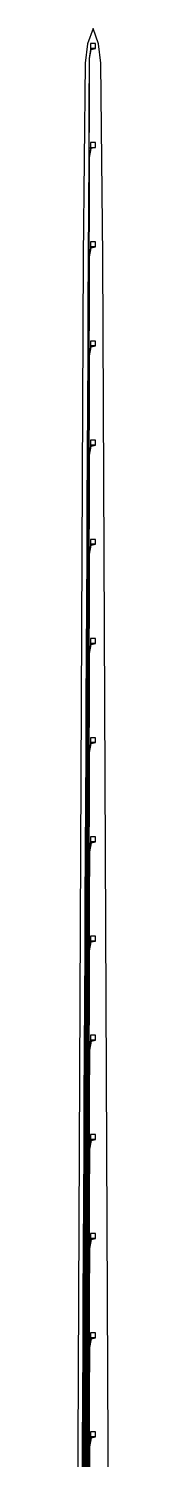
# Model space of a CAD drawing. Header units: inches. Extents: x 115980 to 170179, y 57000 to 74333.
# Drawn here: x 128949 to 129034, y 68025 to 70911 of the extents above; entities that cross this region are included whole.
import ezdxf

# ---------------------------------------------------------------- set-up
doc = ezdxf.new("R2010")
doc.units = ezdxf.units.IN
doc.header["$MEASUREMENT"] = 0
for name, color, linetype in [('metal', 221, 'Continuous'), ('nitride window', 40, 'Continuous'), ('profile', 140, 'Continuous')]:
    doc.layers.add(name, color=color, linetype=linetype)

msp = doc.modelspace()

# ---------------------------------------------------------------- linework, layer by layer
at = {"layer": 'metal'}
for points in [[(128969.7, 67950.5), (128970.2, 68050.6), (128970.7, 68150.5), (128971.2, 68250.6), (128971.7, 68350.5), (128972.2, 68450.6), (128972.7, 68550.5), (128973.2, 68650.6), (128973.7, 68750.5), (128974.2, 68850.6), (128974.7, 68950.5), (128975.2, 69050.6), (128975.7, 69150.5), (128976.2, 69250.6), (128976.7, 69350.5), (128977.2, 69450.6), (128977.7, 69550.5), (128978.2, 69650.6), (128978.7, 69750.5), (128979.2, 69850.6), (128979.7, 69950.5), (128980.2, 70050.6), (128980.7, 70150.5), (128981.2, 70250.6), (128981.7, 70350.5), (128982.2, 70450.6), (128982.7, 70550.5), (128983.2, 70650.6), (128983.7, 70750.5), (128984.2, 70850.5), (128987.2, 70868.6), (128986.2, 70868.6), (128983.7, 70850.6), (128983.2, 70750.5), (128982.7, 70650.6), (128982.2, 70550.5), (128981.7, 70450.6), (128981.2, 70350.5), (128980.7, 70250.6), (128980.2, 70150.5), (128979.7, 70050.6), (128979.2, 69950.5), (128978.7, 69850.6), (128978.2, 69750.5), (128977.7, 69650.6), (128977.2, 69550.5), (128976.7, 69450.6), (128976.2, 69350.5), (128975.7, 69250.6), (128975.2, 69150.5), (128974.7, 69050.6), (128974.2, 68950.5), (128973.7, 68850.6), (128973.2, 68750.5), (128972.7, 68650.6), (128972.2, 68550.5), (128971.7, 68450.6), (128971.2, 68350.5), (128970.7, 68250.6), (128970.2, 68150.5), (128969.7, 68050.6), (128969.2, 67950.5)], [(128970.7, 67950.5), (128971.2, 68050.6), (128971.7, 68150.5), (128972.2, 68250.6), (128972.7, 68350.5), (128973.2, 68450.6), (128973.7, 68550.5), (128974.2, 68650.6), (128974.7, 68750.5), (128975.2, 68850.6), (128975.7, 68950.5), (128976.2, 69050.6), (128976.7, 69150.5), (128977.2, 69250.6), (128977.7, 69350.5), (128978.2, 69450.6), (128978.7, 69550.5), (128979.2, 69650.6), (128979.7, 69750.5), (128980.2, 69850.6), (128980.7, 69950.5), (128981.2, 70050.6), (128981.7, 70150.5), (128982.2, 70250.6), (128982.7, 70350.5), (128983.2, 70450.6), (128983.7, 70550.5), (128984.2, 70650.5), (128987.2, 70668.6), (128986.2, 70668.6), (128983.7, 70650.6), (128983.2, 70550.5), (128982.7, 70450.6), (128982.2, 70350.5), (128981.7, 70250.6), (128981.2, 70150.5), (128980.7, 70050.6), (128980.2, 69950.5), (128979.7, 69850.6), (128979.2, 69750.5), (128978.7, 69650.6), (128978.2, 69550.5), (128977.7, 69450.6), (128977.2, 69350.5), (128976.7, 69250.6), (128976.2, 69150.5), (128975.7, 69050.6), (128975.2, 68950.5), (128974.7, 68850.6), (128974.2, 68750.5), (128973.7, 68650.6), (128973.2, 68550.5), (128972.7, 68450.6), (128972.2, 68350.5), (128971.7, 68250.6), (128971.2, 68150.5), (128970.7, 68050.6), (128970.2, 67950.5)], [(128971.7, 67950.5), (128972.2, 68050.6), (128972.7, 68150.5), (128973.2, 68250.6), (128973.7, 68350.5), (128974.2, 68450.6), (128974.7, 68550.5), (128975.2, 68650.6), (128975.7, 68750.5), (128976.2, 68850.6), (128976.7, 68950.5), (128977.2, 69050.6), (128977.7, 69150.5), (128978.2, 69250.6), (128978.7, 69350.5), (128979.2, 69450.6), (128979.7, 69550.5), (128980.2, 69650.6), (128980.7, 69750.5), (128981.2, 69850.6), (128981.7, 69950.5), (128982.2, 70050.6), (128982.7, 70150.5), (128983.2, 70250.6), (128983.7, 70350.5), (128984.2, 70450.5), (128987.2, 70468.6), (128986.2, 70468.6), (128983.7, 70450.6), (128983.2, 70350.5), (128983.2, 70350.5), (128982.7, 70250.6), (128982.2, 70150.5), (128981.7, 70050.6), (128981.2, 69950.5), (128980.7, 69850.6), (128980.2, 69750.5), (128979.7, 69650.6), (128979.2, 69550.5), (128978.7, 69450.6), (128978.2, 69350.5), (128977.7, 69250.6), (128977.2, 69150.5), (128976.7, 69050.6), (128976.2, 68950.5), (128975.7, 68850.6), (128975.2, 68750.5), (128974.7, 68650.6), (128974.2, 68550.5), (128973.7, 68450.6), (128973.2, 68350.5), (128972.7, 68250.6), (128972.2, 68150.5), (128971.7, 68050.6), (128971.2, 67950.5)], [(128972.7, 67950.5), (128973.2, 68050.6), (128973.7, 68150.5), (128974.2, 68250.6), (128974.7, 68350.5), (128975.2, 68450.6), (128975.7, 68550.5), (128976.2, 68650.6), (128976.7, 68750.5), (128977.2, 68850.6), (128977.7, 68950.5), (128978.2, 69050.6), (128978.7, 69150.5), (128979.2, 69250.6), (128979.7, 69350.5), (128980.2, 69450.6), (128980.7, 69550.5), (128981.2, 69650.6), (128981.7, 69750.5), (128982.2, 69850.6), (128982.7, 69950.5), (128983.2, 70050.6), (128983.7, 70150.5), (128984.2, 70250.5), (128987.2, 70268.6), (128986.2, 70268.6), (128983.7, 70250.6), (128983.2, 70150.5), (128983.2, 70150.5), (128982.7, 70050.6), (128982.2, 69950.5), (128981.7, 69850.6), (128981.2, 69750.5), (128980.7, 69650.6), (128980.2, 69550.5), (128979.7, 69450.6), (128979.2, 69350.5), (128978.7, 69250.6), (128978.2, 69150.5), (128977.7, 69050.6), (128977.2, 68950.5), (128976.7, 68850.6), (128976.2, 68750.5), (128975.7, 68650.6), (128975.2, 68550.5), (128974.7, 68450.6), (128974.2, 68350.5), (128973.7, 68250.6), (128973.2, 68150.5), (128972.7, 68050.6), (128972.2, 67950.5)], [(128973.7, 67950.5), (128974.2, 68050.6), (128974.7, 68150.5), (128975.2, 68250.6), (128975.7, 68350.5), (128976.2, 68450.6), (128976.7, 68550.5), (128977.2, 68650.6), (128977.7, 68750.5), (128978.2, 68850.6), (128978.7, 68950.5), (128979.2, 69050.6), (128979.7, 69150.5), (128980.2, 69250.6), (128980.7, 69350.5), (128981.2, 69450.6), (128981.7, 69550.5), (128982.2, 69650.6), (128982.7, 69750.5), (128983.2, 69850.6), (128983.7, 69950.5), (128984.2, 70050.5), (128987.2, 70068.6), (128986.2, 70068.6), (128983.7, 70050.6), (128983.2, 69950.5), (128983.2, 69950.5), (128982.7, 69850.6), (128982.2, 69750.5), (128981.7, 69650.6), (128981.2, 69550.5), (128980.7, 69450.6), (128980.2, 69350.5), (128979.7, 69250.6), (128979.2, 69150.5), (128978.7, 69050.6), (128978.2, 68950.5), (128977.7, 68850.6), (128977.2, 68750.5), (128976.7, 68650.6), (128976.2, 68550.5), (128975.7, 68450.6), (128975.2, 68350.5), (128974.7, 68250.6), (128974.2, 68150.5), (128973.7, 68050.6), (128973.2, 67950.5)], [(128974.7, 67950.5), (128975.2, 68050.6), (128975.7, 68150.5), (128976.2, 68250.6), (128976.7, 68350.5), (128977.2, 68450.6), (128977.7, 68550.5), (128978.2, 68650.6), (128978.7, 68750.5), (128979.2, 68850.6), (128979.7, 68950.5), (128980.2, 69050.6), (128980.7, 69150.5), (128981.2, 69250.6), (128981.7, 69350.5), (128982.2, 69450.6), (128982.7, 69550.5), (128983.2, 69650.6), (128983.7, 69750.5), (128984.2, 69850.5), (128987.2, 69868.6), (128986.2, 69868.6), (128983.7, 69850.6), (128983.2, 69750.5), (128983.2, 69750.5), (128982.7, 69650.6), (128982.2, 69550.5), (128981.7, 69450.6), (128981.2, 69350.5), (128980.7, 69250.6), (128980.2, 69150.5), (128979.7, 69050.6), (128979.2, 68950.5), (128978.7, 68850.6), (128978.2, 68750.5), (128977.7, 68650.6), (128977.2, 68550.5), (128976.7, 68450.6), (128976.2, 68350.5), (128975.7, 68250.6), (128975.2, 68150.5), (128974.7, 68050.6), (128974.2, 67950.5)], [(128975.7, 67950.5), (128976.2, 68050.6), (128976.7, 68150.5), (128977.2, 68250.6), (128977.7, 68350.5), (128978.2, 68450.6), (128978.7, 68550.5), (128979.2, 68650.6), (128979.7, 68750.5), (128980.2, 68850.6), (128980.7, 68950.5), (128981.2, 69050.6), (128981.7, 69150.5), (128982.2, 69250.6), (128982.7, 69350.5), (128983.2, 69450.6), (128983.7, 69550.5), (128984.2, 69650.5), (128987.2, 69668.6), (128986.2, 69668.6), (128983.7, 69650.6), (128983.2, 69550.5), (128983.2, 69550.5), (128982.7, 69450.6), (128982.2, 69350.5), (128981.7, 69250.6), (128981.2, 69150.5), (128980.7, 69050.6), (128980.2, 68950.5), (128979.7, 68850.6), (128979.2, 68750.5), (128978.7, 68650.6), (128978.2, 68550.5), (128977.7, 68450.6), (128977.2, 68350.5), (128976.7, 68250.6), (128976.2, 68150.5), (128975.7, 68050.6), (128975.2, 67950.5)], [(128976.7, 67950.5), (128977.2, 68050.6), (128977.7, 68150.5), (128978.2, 68250.6), (128978.7, 68350.5), (128979.2, 68450.6), (128979.7, 68550.5), (128980.2, 68650.6), (128980.7, 68750.5), (128981.2, 68850.6), (128981.7, 68950.5), (128982.2, 69050.6), (128982.7, 69150.5), (128983.2, 69250.6), (128983.7, 69350.5), (128984.2, 69450.5), (128987.2, 69468.6), (128986.2, 69468.6), (128983.7, 69450.6), (128983.2, 69350.5), (128983.2, 69350.5), (128982.7, 69250.6), (128982.2, 69150.5), (128981.7, 69050.6), (128981.2, 68950.5), (128980.7, 68850.6), (128980.2, 68750.5), (128979.7, 68650.6), (128979.2, 68550.5), (128978.7, 68450.6), (128978.2, 68350.5), (128977.7, 68250.6), (128977.2, 68150.5), (128976.7, 68050.6), (128976.2, 67950.5)], [(128977.2, 67950.5), (128977.7, 68050.6), (128978.2, 68150.5), (128978.7, 68250.6), (128979.2, 68350.5), (128979.7, 68450.6), (128980.2, 68550.5), (128980.7, 68650.6), (128981.2, 68750.5), (128981.7, 68850.6), (128982.2, 68950.5), (128982.7, 69050.6), (128983.2, 69150.5), (128983.2, 69150.5), (128983.7, 69250.6), (128986.2, 69268.6), (128987.2, 69268.6), (128984.2, 69250.5), (128983.7, 69150.5), (128983.2, 69050.6), (128982.7, 68950.5), (128982.2, 68850.6), (128981.7, 68750.5), (128981.2, 68650.6), (128980.7, 68550.5), (128980.2, 68450.6), (128979.7, 68350.5), (128979.2, 68250.6), (128978.7, 68150.5), (128978.2, 68050.6), (128977.7, 67950.5)], [(128978.7, 67950.5), (128979.2, 68050.6), (128979.7, 68150.5), (128980.2, 68250.6), (128980.7, 68350.5), (128981.2, 68450.6), (128981.7, 68550.5), (128982.2, 68650.6), (128982.7, 68750.5), (128983.2, 68850.6), (128983.7, 68950.5), (128984.2, 69050.5), (128987.2, 69068.6), (128986.2, 69068.6), (128983.7, 69050.6), (128983.2, 68950.5), (128983.2, 68950.5), (128982.7, 68850.6), (128982.2, 68750.5), (128981.7, 68650.6), (128981.2, 68550.5), (128980.7, 68450.6), (128980.2, 68350.5), (128979.7, 68250.6), (128979.2, 68150.5), (128978.7, 68050.6), (128978.2, 67950.5)], [(128979.2, 67950.5), (128979.7, 68050.6), (128980.2, 68150.5), (128980.7, 68250.6), (128981.2, 68350.5), (128981.7, 68450.6), (128982.2, 68550.5), (128982.7, 68650.6), (128983.2, 68750.5), (128983.2, 68750.5), (128983.7, 68850.6), (128986.2, 68868.6), (128987.2, 68868.6), (128984.2, 68850.5), (128983.7, 68750.5), (128983.2, 68650.6), (128982.7, 68550.5), (128982.2, 68450.6), (128981.7, 68350.5), (128981.2, 68250.6), (128980.7, 68150.5), (128980.2, 68050.6), (128979.7, 67950.5)], [(128980.2, 67950.5), (128980.7, 68050.6), (128981.2, 68150.5), (128981.7, 68250.6), (128982.2, 68350.5), (128982.7, 68450.6), (128983.2, 68550.5), (128983.2, 68550.5), (128983.7, 68650.6), (128986.2, 68668.6), (128987.2, 68668.6), (128984.2, 68650.5), (128983.7, 68550.5), (128983.2, 68450.6), (128982.7, 68350.5), (128982.2, 68250.6), (128981.7, 68150.5), (128981.2, 68050.6), (128980.7, 67950.5)], [(128981.2, 67950.5), (128981.7, 68050.6), (128982.2, 68150.5), (128982.7, 68250.6), (128983.2, 68350.5), (128983.2, 68350.5), (128983.7, 68450.6), (128986.2, 68468.6), (128987.2, 68468.6), (128984.2, 68450.5), (128983.7, 68350.5), (128983.2, 68250.6), (128982.7, 68150.5), (128982.2, 68050.6), (128981.7, 67950.5)], [(128982.2, 67950.5), (128982.7, 68050.6), (128983.2, 68150.5), (128983.2, 68150.5), (128983.7, 68250.6), (128986.2, 68268.6), (128987.2, 68268.6), (128984.2, 68250.5), (128983.7, 68150.5), (128983.2, 68050.6), (128982.7, 67950.5)], [(128983.2, 67950.5), (128983.7, 68050.6), (128986.2, 68068.6), (128987.2, 68068.6), (128984.2, 68050.5), (128983.7, 67950.5)]]:
    msp.add_lwpolyline(points, dxfattribs=at)
for points in [[(128996.2, 70880.6), (128986.2, 70880.6), (128986.2, 70870.6), (128996.2, 70870.6)], [(128986.2, 70868.6), (128987.2, 70868.6), (128996.2, 70870.6), (128986.2, 70870.6)], [(128996.2, 70680.6), (128986.2, 70680.6), (128986.2, 70670.6), (128996.2, 70670.6)], [(128996.2, 70670.6), (128987.2, 70668.6), (128986.2, 70668.6), (128986.2, 70670.6)], [(128996.2, 70480.6), (128986.2, 70480.6), (128986.2, 70470.6), (128996.2, 70470.6)], [(128986.2, 70468.6), (128987.2, 70468.6), (128996.2, 70470.6), (128986.2, 70470.6)], [(128996.2, 70280.6), (128986.2, 70280.6), (128986.2, 70270.6), (128996.2, 70270.6)], [(128986.2, 70268.6), (128987.2, 70268.6), (128996.2, 70270.6), (128986.2, 70270.6)], [(128996.2, 70080.6), (128986.2, 70080.6), (128986.2, 70070.6), (128996.2, 70070.6)], [(128986.2, 70068.6), (128987.2, 70068.6), (128996.2, 70070.6), (128986.2, 70070.6)], [(128996.2, 69880.6), (128986.2, 69880.6), (128986.2, 69870.6), (128996.2, 69870.6)], [(128986.2, 69868.6), (128987.2, 69868.6), (128996.2, 69870.6), (128986.2, 69870.6)], [(128996.2, 69680.6), (128986.2, 69680.6), (128986.2, 69670.6), (128996.2, 69670.6)], [(128986.2, 69668.6), (128987.2, 69668.6), (128996.2, 69670.6), (128986.2, 69670.6)], [(128996.2, 69480.6), (128986.2, 69480.6), (128986.2, 69470.6), (128996.2, 69470.6)], [(128986.2, 69468.6), (128987.2, 69468.6), (128996.2, 69470.6), (128986.2, 69470.6)], [(128996.2, 69280.6), (128986.2, 69280.6), (128986.2, 69270.6), (128996.2, 69270.6)], [(128986.2, 69268.6), (128987.2, 69268.6), (128996.2, 69270.6), (128986.2, 69270.6)], [(128996.2, 69080.6), (128986.2, 69080.6), (128986.2, 69070.6), (128996.2, 69070.6)], [(128986.2, 69068.6), (128987.2, 69068.6), (128996.2, 69070.6), (128986.2, 69070.6)], [(128996.2, 68880.6), (128986.2, 68880.6), (128986.2, 68870.6), (128996.2, 68870.6)], [(128986.2, 68868.6), (128987.2, 68868.6), (128996.2, 68870.6), (128986.2, 68870.6)], [(128996.2, 68680.6), (128986.2, 68680.6), (128986.2, 68670.6), (128996.2, 68670.6)], [(128986.2, 68668.6), (128987.2, 68668.6), (128996.2, 68670.6), (128986.2, 68670.6)], [(128996.2, 68480.6), (128986.2, 68480.6), (128986.2, 68470.6), (128996.2, 68470.6)], [(128986.2, 68468.6), (128987.2, 68468.6), (128996.2, 68470.6), (128986.2, 68470.6)], [(128996.2, 68280.6), (128986.2, 68280.6), (128986.2, 68270.6), (128996.2, 68270.6)], [(128986.2, 68268.6), (128987.2, 68268.6), (128996.2, 68270.6), (128986.2, 68270.6)], [(128996.2, 68080.6), (128986.2, 68080.6), (128986.2, 68070.6), (128996.2, 68070.6)], [(128986.2, 68068.6), (128987.2, 68068.6), (128996.2, 68070.6), (128986.2, 68070.6)]]:
    msp.add_lwpolyline(points, close=True, dxfattribs=at)
at = {"layer": 'nitride window'}
for points in [[(128996.2, 70880.6), (128986.2, 70880.6), (128986.2, 70870.6), (128996.2, 70870.6)], [(128996.2, 70680.6), (128986.2, 70680.6), (128986.2, 70670.6), (128996.2, 70670.6)], [(128996.2, 70480.6), (128986.2, 70480.6), (128986.2, 70470.6), (128996.2, 70470.6)], [(128996.2, 70280.6), (128986.2, 70280.6), (128986.2, 70270.6), (128996.2, 70270.6)], [(128996.2, 70080.6), (128986.2, 70080.6), (128986.2, 70070.6), (128996.2, 70070.6)], [(128996.2, 69880.6), (128986.2, 69880.6), (128986.2, 69870.6), (128996.2, 69870.6)], [(128996.2, 69680.6), (128986.2, 69680.6), (128986.2, 69670.6), (128996.2, 69670.6)], [(128996.2, 69480.6), (128986.2, 69480.6), (128986.2, 69470.6), (128996.2, 69470.6)], [(128996.2, 69280.6), (128986.2, 69280.6), (128986.2, 69270.6), (128996.2, 69270.6)], [(128996.2, 69080.6), (128986.2, 69080.6), (128986.2, 69070.6), (128996.2, 69070.6)], [(128996.2, 68880.6), (128986.2, 68880.6), (128986.2, 68870.6), (128996.2, 68870.6)], [(128996.2, 68680.6), (128986.2, 68680.6), (128986.2, 68670.6), (128996.2, 68670.6)], [(128996.2, 68480.6), (128986.2, 68480.6), (128986.2, 68470.6), (128996.2, 68470.6)], [(128996.2, 68280.6), (128986.2, 68280.6), (128986.2, 68270.6), (128996.2, 68270.6)], [(128996.2, 68080.6), (128986.2, 68080.6), (128986.2, 68070.6), (128996.2, 68070.6)]]:
    msp.add_lwpolyline(points, close=True, dxfattribs=at)
at = {"layer": 'profile'}
msp.add_lwpolyline([(128991.3, 70910.6), (128980.2, 70879.6), (128975.7, 70840.7), (128971.7, 70450.7), (128948.7, 65350.6), (128948.7, 64050.5), (129033.7, 64050.5), (129033.7, 65350.7), (129010.8, 70450.6), (129006.8, 70840.7), (129002.2, 70879.6)], close=True, dxfattribs=at)

doc.saveas('drawing.dxf')
